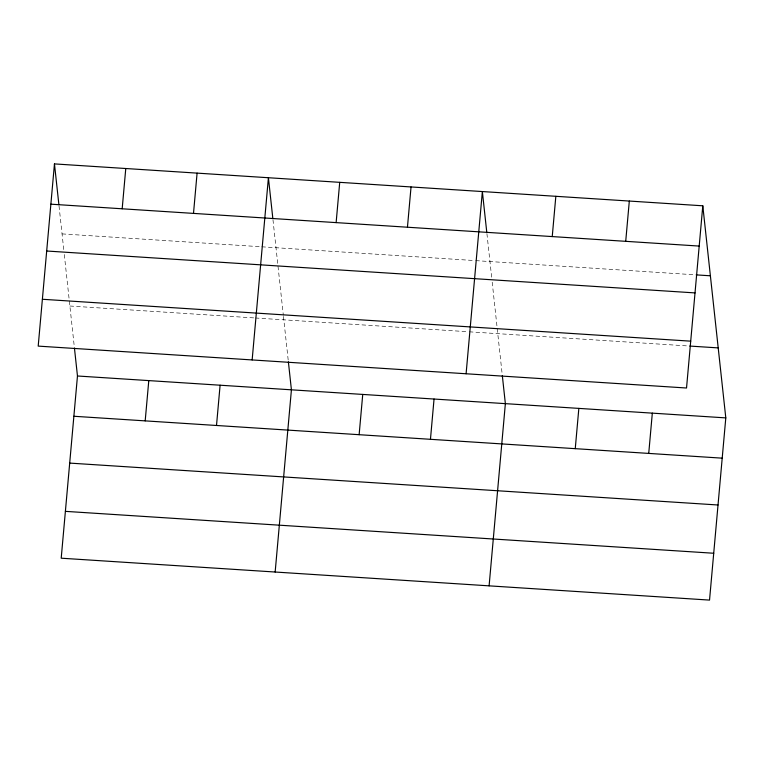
<?xml version="1.0" encoding="UTF-8"?>
<svg xmlns="http://www.w3.org/2000/svg" width="764" height="764" viewBox="0 0 764 764"><rect width="100%" height="100%" fill="white"/><g stroke="black" fill="none" stroke-linecap="round" stroke-linejoin="round"><path stroke-width="0.57" stroke-dasharray="3.82 2.86" d="M62.056 233.899L260.553 246.724M261.737 246.801L474.501 260.553M475.685 260.629L694.973 274.801M69.877 306.011L254.106 317.91M255.3 317.986L468.055 331.738M469.249 331.815L688.574 345.987M486.916 233.555L491.691 277.571M492.188 282.155L502.206 374.484M272.968 219.726L283.329 315.255M283.454 316.401L288.257 360.656M59.019 205.908L63.794 249.923M64.291 254.498L74.309 346.837"/><path stroke-width="1.15" d="M54.464 163.907L38.2 346.111L686.53 388.007L702.794 205.802L54.464 163.907L58.895 204.733M74.433 348.002L77.47 375.993L61.206 558.197L709.536 600.093L725.8 417.889L702.794 205.802M122.183 208.782L125.773 168.519M145.189 420.868L148.789 380.606M193.502 213.395L197.093 173.122M216.508 425.481L220.099 385.209M252.149 359.93L268.412 177.735L272.844 218.561M275.155 572.026L291.418 389.821L288.381 361.83M336.131 222.61L339.722 182.348M359.137 434.697L362.738 394.434M407.451 227.214L411.042 186.951M430.457 439.31L434.047 399.037M466.097 373.758L482.361 191.563L486.792 232.39M489.103 585.845L505.367 403.65L502.33 375.649M552.238 236.573L555.839 196.31M575.254 448.659L578.845 408.396M625.716 241.319L629.316 201.056M648.731 453.405L652.322 413.143M50.863 204.179L699.194 246.075M696.166 274.878L710.386 275.794M46.69 251.012L695.02 292.908M42.383 299.268L690.713 341.164M689.768 346.063L718.208 347.897M77.47 375.993L725.8 417.889M73.879 416.265L722.209 458.161M69.696 463.099L718.026 504.994M65.389 511.355L713.719 553.251"/></g></svg>
